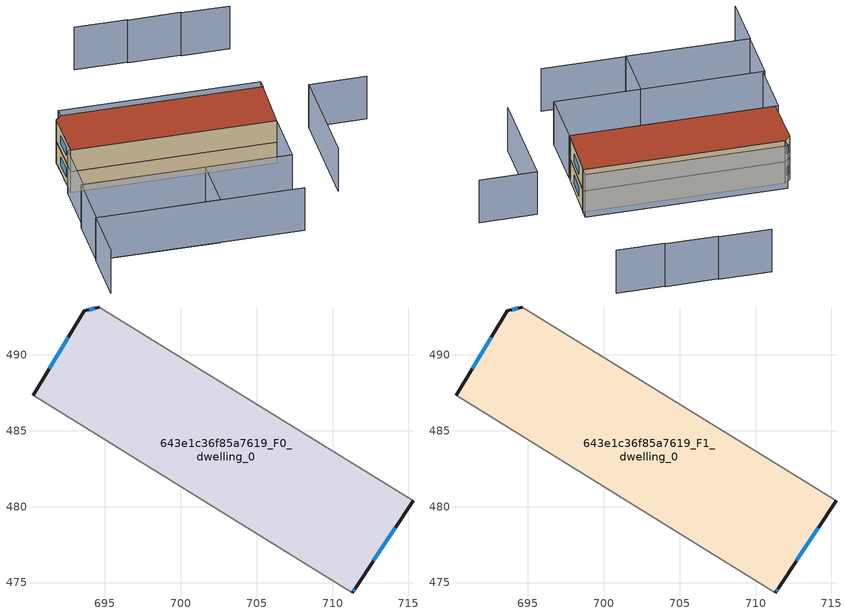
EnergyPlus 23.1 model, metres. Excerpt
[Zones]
643e1c36f85a7619_F0_dwelling_0
 floor ground (EU_floor_Construction): 715.3,480.38 711.51,474.65 711.31,474.32 690.26,487.36 693.65,492.9 694.64,493.16 z0
 wall outside (EU_wall_Construction): 694.64,493.16 693.65,492.9 690.26,487.36 / 711.31,474.32 711.51,474.65 715.3,480.38 z0:3
 wall adiabatic (EU_wall_Construction): 690.26,487.36 711.31,474.32 / 715.3,480.38 694.64,493.16 z0:3
 window (EU_Window_Construction): 692.59,491.17 691.31,489.08 / 694.33,493.08 693.96,492.98 / 712.69,476.43 714.12,478.6 / 711.37,474.42 711.45,474.54 z0.93:2.07
643e1c36f85a7619_F1_dwelling_0
 floor to 643e1c36f85a7619_F0_dwelling_0 (EU_floor_Construction): 715.3,480.38 711.51,474.65 711.31,474.32 690.26,487.36 693.65,492.9 694.64,493.16 z3
 wall outside (EU_wall_Construction): 694.64,493.16 693.65,492.9 690.26,487.36 / 711.31,474.32 711.51,474.65 715.3,480.38 z3:6
 wall adiabatic (EU_wall_Construction): 690.26,487.36 711.31,474.32 / 715.3,480.38 694.64,493.16 z3:6
 window (EU_Window_Construction): 692.59,491.17 691.31,489.08 / 694.33,493.08 693.96,492.98 / 712.69,476.43 714.12,478.6 / 711.37,474.42 711.45,474.54 z3.93:5.07
 roof outside (EU_roof_Construction): 711.51,474.65 715.3,480.38 694.64,493.16 693.65,492.9 690.26,487.36 711.31,474.32 z6
shading: 678.47,469.56 682.16,475.52 / 682.16,475.52 703.49,462.31 / 712.11,465.19 719.29,476.86 / 719.29,476.86 725.23,473.21 / 714.42,501.43 708.98,504.8 / 719.8,497.97 714.36,501.34 / 724.71,494.79 719.74,497.87 / 694.88,467.64 682.21,475.49 / 682.21,475.49 685.9,481.45 / 685.9,481.45 698.57,473.6 / 698.57,473.6 694.88,467.64 / 689.98,487.53 711.32,474.31 / 711.32,474.31 707.46,468.09 / 707.46,468.09 686.13,481.31 / 686.13,481.31 689.98,487.53 / 715.32,480.37 694.64,493.16 / 694.64,493.16 695.2,494.07 / 695.2,494.07 715.89,481.29 / 715.89,481.29 715.32,480.37 z0:6
[Building]
EU S2 Campaign: North Axis=0; Terrain=City; Solar Distribution=FullExterior
[Site:Location]
Montreal-Trudeau.Intl.AP: Latitude=45.4667; Longitude=-73.75; Time Zone=-5; Elevation=36
[SizingPeriod:WeatherFileDays]
AnnualSizingPeriod: Begin Month=1; Begin Day of Month=1; End Month=12; End Day of Month=31; Day of Week for Start Day=Monday; Use Weather File Daylight Saving Period=No; Use Weather File Rain and Snow Indicators=No
[MATERIAL]
EU_InternalMass_Material: Roughness=MediumRough; Thickness=0.1; Conductivity=1; Density=1800; Specific Heat=900; Thermal Absorptance=0.9; Solar Absorptance=0.7; Visible Absorptance=0.7
[MATERIAL:NOMASS] Roughness=MediumRough; Thermal Absorptance=0.9; Solar Absorptance=0.7; Visible Absorptance=0.7
Name | Thermal Resistance
EU_wall_NoMass; EU_floor_NoMass | 1.36485
EU_roof_NoMass | 2.55992
[WINDOWMATERIAL:SIMPLEGLAZINGSYSTEM]
EU_Window_SimpleGlazing: UFactor=3.92339; Solar Heat Gain Coefficient=0.8; Visible Transmittance=0.8
[CONSTRUCTION]
EU_wall_Construction: EU_wall_NoMass
EU_roof_Construction: EU_roof_NoMass
EU_floor_Construction: EU_floor_NoMass
EU_Window_Construction: EU_Window_SimpleGlazing
EU_InternalMass_Construction: EU_InternalMass_Material
[ZONE] Type=1; Multiplier=1; Ceiling Height=autocalculate; Volume=540.166; Floor Area=autocalculate; Part of Total Floor Area=Yes
643e1c36f85a7619_F0_dwelling_0; 643e1c36f85a7619_F1_dwelling_0
[INTERNALMASS] Construction=EU_InternalMass_Construction; Surface Area=180.055
Name | Zone or ZoneList
643e1c36f85a7619_F0_dwelling_0_EU_InternalMass | 643e1c36f85a7619_F0_dwelling_0
643e1c36f85a7619_F1_dwelling_0_EU_InternalMass | 643e1c36f85a7619_F1_dwelling_0
[OTHEREQUIPMENT] Fuel Type=Electricity; Design Level Calculation Method=Watts/Area; Power per Zone Floor Area=1; Fraction Latent=0; Fraction Radiant=0; Fraction Lost=0; Carbon Dioxide Generation Rate=0; EndUse Subcategory=EU_Step8_InternalGains
Name | Zone or ZoneList or Space or SpaceList | Schedule
EU_Step8_InternalGain_643e1c36f85a7619_F0_dwelling_0_f000 | 643e1c36f85a7619_F0_dwelling_0 | EU_Step8_GainSchedule_643e1c36f85a7619_F0_dwelling_0_f000
EU_Step8_InternalGain_643e1c36f85a7619_F1_dwelling_0_f000 | 643e1c36f85a7619_F1_dwelling_0 | EU_Step8_GainSchedule_643e1c36f85a7619_F1_dwelling_0_f000
[ZONEVENTILATION:DESIGNFLOWRATE] Schedule=EU_AlwaysOn; Design Flow Rate Calculation Method=AirChanges/Hour; Air Changes per Hour=0.860309; Ventilation Type=Natural; Fan Pressure Rise=0; Fan Total Efficiency=1; Constant Term Coefficient=1; Temperature Term Coefficient=0; Velocity Term Coefficient=0; Velocity Squared Term Coefficient=0; Minimum Indoor Temperature=-100; Maximum Indoor Temperature=100; Delta Temperature=-100; Minimum Outdoor Temperature=-100; Maximum Outdoor Temperature=100; Maximum Wind Speed=40
Name | Zone or ZoneList or Space or SpaceList
EU_ConstantAir_643e1c36f85a7619_F0_dwelling_0 | 643e1c36f85a7619_F0_dwelling_0
EU_ConstantAir_643e1c36f85a7619_F1_dwelling_0 | 643e1c36f85a7619_F1_dwelling_0
[HVACTEMPLATE:THERMOSTAT] Constant Heating Setpoint=20; Constant Cooling Setpoint=50
EU_HeatOnly_643e1c36f85a7619_F0_dwelling_0; EU_HeatOnly_643e1c36f85a7619_F1_dwelling_0
[HVACTEMPLATE:ZONE:IDEALLOADSAIRSYSTEM] System Availability Schedule=EU_AlwaysOn; Maximum Heating Supply Air Temperature=50; Minimum Cooling Supply Air Temperature=13; Maximum Heating Supply Air Humidity Ratio=0.0156; Minimum Cooling Supply Air Humidity Ratio=0.0077; Heating Limit=NoLimit; Cooling Limit=NoLimit; Heating Availability Schedule=EU_AlwaysOn; Cooling Availability Schedule=EU_CoolingOff; Dehumidification Control Type=ConstantSensibleHeatRatio; Cooling Sensible Heat Ratio=0.7; Dehumidification Setpoint=60; Humidification Control Type=None; Humidification Setpoint=30; Outdoor Air Method=None; Outdoor Air Flow Rate per Person=0.00944; Outdoor Air Flow Rate per Zone Floor Area=0; Outdoor Air Flow Rate per Zone=0; Demand Controlled Ventilation Type=None; Outdoor Air Economizer Type=NoEconomizer; Heat Recovery Type=None; Sensible Heat Recovery Effectiveness=0.7; Latent Heat Recovery Effectiveness=0.65
Name | Template Thermostat
643e1c36f85a7619_F0_dwelling_0 | EU_HeatOnly_643e1c36f85a7619_F0_dwelling_0
643e1c36f85a7619_F1_dwelling_0 | EU_HeatOnly_643e1c36f85a7619_F1_dwelling_0
[SIZING:ZONE] Zone Cooling Design Supply Air Temperature Input Method=SupplyAirTemperature; Zone Cooling Design Supply Air Temperature=13; Zone Heating Design Supply Air Temperature Input Method=SupplyAirTemperature; Zone Heating Design Supply Air Temperature=50; Zone Cooling Design Supply Air Humidity Ratio=0.008; Zone Heating Design Supply Air Humidity Ratio=0.008; Cooling Design Air Flow Method=DesignDay; Cooling Design Air Flow Rate=0; Cooling Minimum Air Flow per Zone Floor Area=0.000762; Cooling Minimum Air Flow=0; Cooling Minimum Air Flow Fraction=0.2; Heating Design Air Flow Method=DesignDay; Heating Design Air Flow Rate=0; Heating Maximum Air Flow per Zone Floor Area=0.002032; Heating Maximum Air Flow=0.141576; Heating Maximum Air Flow Fraction=0.3; Account for Dedicated Outdoor Air System=No; Dedicated Outdoor Air System Control Strategy=NeutralSupplyAir; Dedicated Outdoor Air Low Setpoint Temperature for Design=autosize; Dedicated Outdoor Air High Setpoint Temperature for Design=autosize; Zone Load Sizing Method=Sensible Load Only No Latent Load; Zone Latent Cooling Design Supply Air Humidity Ratio Input Method=HumidityRatioDifference; Zone Cooling Design Supply Air Humidity Ratio Difference=0.005; Zone Latent Heating Design Supply Air Humidity Ratio Input Method=HumidityRatioDifference; Zone Humidification Design Supply Air Humidity Ratio Difference=0.005
643e1c36f85a7619_F0_dwelling_0; 643e1c36f85a7619_F1_dwelling_0
[SCHEDULE:CONSTANT]
Name | Hourly Value
EU_AlwaysOn | 1
EU_CoolingOff | 0
[SCHEDULE:FILE] Column Number=1; Rows to Skip at Top=0; Number of Hours of Data=8760; Column Separator=Comma; Interpolate to Timestep=No; Minutes per Item=60; Adjust Schedule for Daylight Savings=Yes
Name | File
EU_Step8_GainSchedule_643e1c36f85a7619_F0_dwelling_0_f000 | ../../schedules/643e1c36f85a7619/643e1c36f85a7619_F0_dwelling_0_f000_gain.csv
EU_Step8_GainSchedule_643e1c36f85a7619_F1_dwelling_0_f000 | ../../schedules/643e1c36f85a7619/643e1c36f85a7619_F1_dwelling_0_f000_gain.csv
